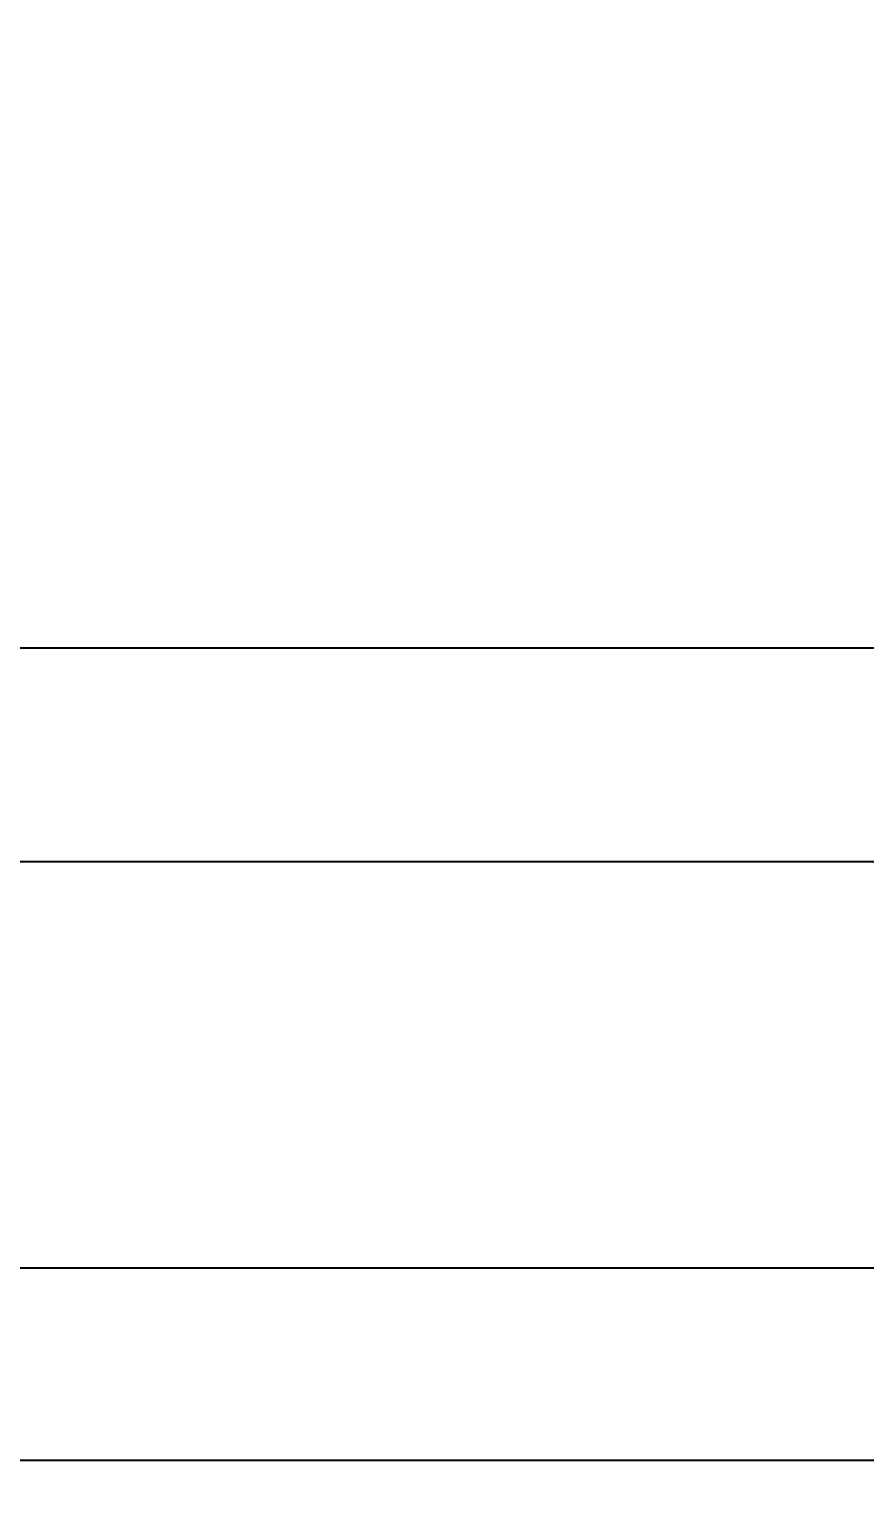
# Model space of a CAD drawing. Header units: millimetres. Extents: x 6781 to 13993, y -7973 to 4183.
# Drawn here: x 7407.1 to 7485.9, y -5949.8 to -5812.4 of the extents above; entities that cross this region are included whole.
import ezdxf

# ---------------------------------------------------------------- set-up
doc = ezdxf.new("R2010")
doc.units = ezdxf.units.MM
doc.header["$LTSCALE"] = 307.34
doc.header["$PDMODE"] = 3
doc.header["$PDSIZE"] = 8
doc.layers.get('0').update_dxf_attribs({"linetype": 'CONTINUOUS'})
doc.layers.get('Defpoints').update_dxf_attribs({"linetype": 'CONTINUOUS'})
doc.styles.get("Standard").update_dxf_attribs({"font": 'calibri.ttf'})
doc.dimstyles.new('DIMSTYLE_1', dxfattribs={"dimtxt": 40, "dimasz": 35, "dimexe": 1.5, "dimexo": 1, "dimgap": 1, "dimtad": 1, "dimdsep": 46, "dimtxsty": 'Standard', "dimblk": '_FILLED', "dimblk1": '_FILLED', "dimblk2": '_FILLED', "dimcen": 0.09, "dimazin": 2, "dimtp": 0.01, "dimtm": 0.01, "dimtfac": 1, "dimtofl": 0, "dimtmove": 0, "dimatfit": 3, "dimldrblk": '_FILLED', "dimfxl": 1, "dimtolj": 1, "dimarcsym": 0})

# ---------------------------------------------------------------- blocks, each defined once
blk = doc.blocks.new('_FILLED')
at = {"color": 0, "linetype": 'ByBlock'}
blk.add_solid([(0, 0), (-1, 0.2143), (-1, -0.2143)], dxfattribs=at)
blk = doc.blocks.new('*D1027')
at = {"color": 0, "linetype": 'Continuous', "lineweight": -2}
for p, q in [((7442.53, -4935.46), (7018.96, -4935.46)), ((7020.46, -6715.39), (7020.46, -4970.46)), ((6892.82, -6750.39), (7021.96, -6750.39))]:
    blk.add_line(p, q, dxfattribs=at)
at = {"layer": 'Defpoints', "color": 0}
for p in [(7020.46, -4935.46), (7443.53, -4935.46), (6891.82, -6750.39)]:
    blk.add_point(p, dxfattribs=at)
at = {"color": 0, "linetype": 'ByBlock', "lineweight": -2, "xscale": 35, "yscale": 35, "zscale": 35}
for p, rotation in [((7020.46, -4935.46), 90.00000000000004), ((7020.46, -6750.39), 270)]:
    blk.add_blockref('_FILLED', p, dxfattribs=dict(at, rotation=rotation))
at = {"color": 0, "insert": (6966.13, -5716.91), "char_height": 40, "attachment_point": 2, "rotation": 90, "line_spacing_factor": 0.9}
blk.add_mtext('\\A1;G', dxfattribs=at)

msp = doc.modelspace()

# ---------------------------------------------------------------- linework, layer by layer
at = {"color": 0, "linetype": 'Continuous'}
for p, q in [((7557.91729, -5870.83218), (7355.80517, -5870.83218)), ((7355.80845, -5890.95752), (7557.91729, -5890.95752)), ((7747.44946, -5929.34355), (7166.46597, -5929.34355)), ((7166.46597, -5947.44616), (7747.44946, -5947.44616))]:
    msp.add_line(p, q, dxfattribs=at)

# ---------------------------------------------------------------- dimensions: what is measured, and where the dimension line sits
dim = msp.add_linear_dim(base=(7020.46197, -4935.45679), p1=(6891.81696, -6750.39485), p2=(7443.53124, -4935.45679), angle=90, text='G', dimstyle='DIMSTYLE_1', dxfattribs=at)
dim.commit()
dim.dimension.update_dxf_attribs({"geometry": '*D1027', "text_midpoint": (7020.46197, -5716.90513), "dimtype": 160})

doc.saveas('drawing.dxf')
